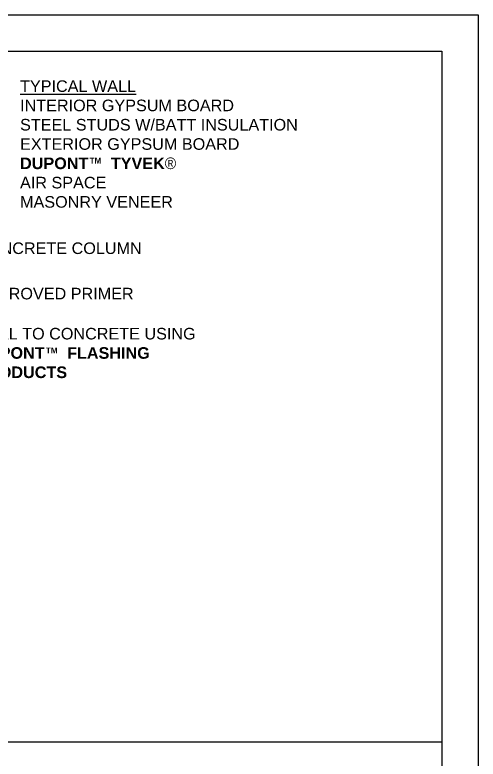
# Model space of a CAD drawing. Extents: x 0 to 51, y 0 to 66.
# Drawn here: x 31.81 to 51, y 35.14 to 66 of the extents above; entities that cross this region are included whole.
import ezdxf

# ---------------------------------------------------------------- set-up
doc = ezdxf.new("R2010")
doc.units = 0
doc.header["$LTSCALE"] = 1.5
doc.header["$MEASUREMENT"] = 0
doc.layers.get('DEFPOINTS').update_dxf_attribs({"linetype": 'CONTINUOUS'})
for name, color, linetype in [('8X11-TTB$0$B', 5, 'CONTINUOUS'), ('TEXT', 7, 'CONTINUOUS'), ('TITLE', 7, 'CONTINUOUS')]:
    doc.layers.add(name, color=color, linetype=linetype)
doc.styles.add('DETAILS', font='sanss___.ttf', dxfattribs={"height": 1})

msp = doc.modelspace()

# ---------------------------------------------------------------- linework, layer by layer
at = {"layer": '8X11-TTB$0$B', "color": 7}
for p, q in [((1.5, 64.5), (49.5, 64.5)), ((49.5, 64.5), (49.5, 1.5))]:
    msp.add_line(p, q, dxfattribs=at)
at = {"layer": 'DEFPOINTS'}
for p, q in [((0, 66), (51, 66)), ((51, 66), (51, 0))]:
    msp.add_line(p, q, dxfattribs=at)
at = {"layer": 'TITLE', "linetype": 'CONTINUOUS'}
msp.add_line((49.5, 35.845), (1.5, 35.845), dxfattribs=at)

# ---------------------------------------------------------------- texts
at = {"layer": 'TEXT', "attachment_point": 4, "style": 'DETAILS'}
for s, insert, char_height in [('{\\fArial|b0|i0|c0|p34;\\LTYPICAL WALL\\P}INTERIOR GYPSUM BOARD\\PSTEEL STUDS W/BATT INSULATION\\PEXTERIOR GYPSUM BOARD\\P{\\fArial|b1|i0|c0|p34;DUPONT     TYVEK\\fSymbol|b0|i0|c2|p18;â \\P\\fArial|b0|i0|c0|p34;AIR SPACE\\PMASONRY VENEER}', (32.019, 60.642), 0.48), ('{\\fSansSerif|b1|i0|c2|p2;TM}', (34.902, 59.953), 0.24), ('{\\fSansSerif|b1|i0|c2|p2;TM}', (33.091, 52.086), 0.24)]:
    msp.add_mtext(s, dxfattribs=dict(at, insert=insert, char_height=char_height))
at = {"layer": 'TEXT', "char_height": 0.48, "width": 10.15656, "attachment_point": 1, "style": 'DETAILS'}
for s, insert in [('CONCRETE COLUMN', (30.207, 56.564)), ('APPROVED PRIMER', (30.207, 54.682)), ('SEAL TO CONCRETE USING {\\fSansSerif|b1|i0|c2|p2;DUPONT     FLASHING PRODUCTS}', (30.207, 53.021))]:
    msp.add_mtext(s, dxfattribs=dict(at, insert=insert))

doc.saveas('drawing.dxf')
